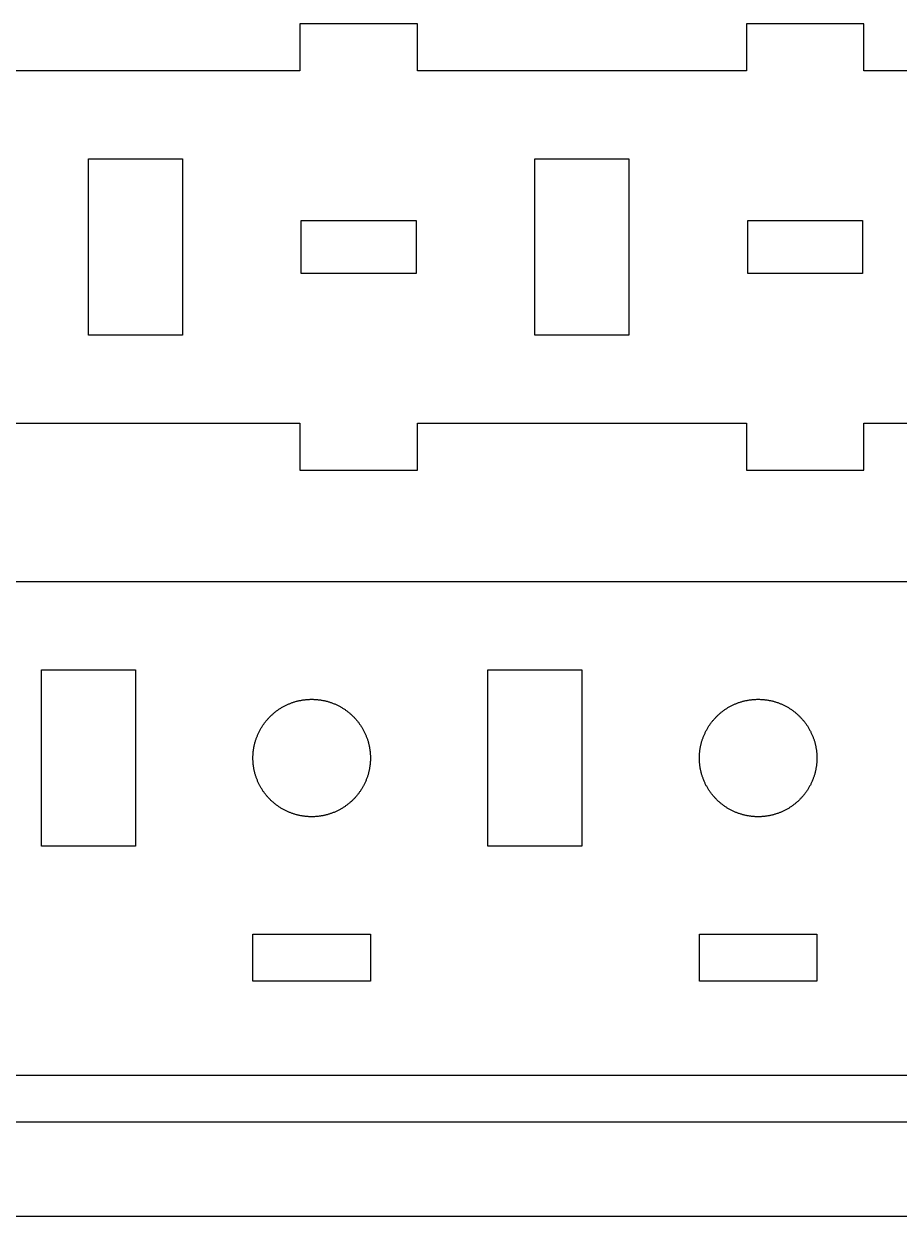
# Model space of a CAD drawing. Header units: metres. Extents: x -160 to 479, y -45 to 506.
# Drawn here: x -85.5 to -11, y 132 to 233.5 of the extents above; entities that cross this region are included whole.
import ezdxf

# ---------------------------------------------------------------- set-up
doc = ezdxf.new("R2010")
doc.units = ezdxf.units.M

msp = doc.modelspace()

# ---------------------------------------------------------------- linework, layer by layer
for p, q in [((-52, 233.5), (-62, 233.5)), ((-62, 233.5), (-62, 229.5)), ((-52, 229.5), (-52, 233.5)), ((-14, 233.5), (-24, 233.5)), ((-24, 233.5), (-24, 229.5)), ((-14, 229.5), (-14, 233.5)), ((-62, 229.5), (-90, 229.5)), ((-24, 229.5), (-52, 229.5)), ((14, 229.5), (-14, 229.5)), ((-80, 207), (-80, 222)), ((-80, 222), (-72, 222)), ((-72, 222), (-72, 207)), ((-42, 207), (-42, 222)), ((-42, 222), (-34, 222)), ((-34, 222), (-34, 207)), ((-61.89, 212.255), (-61.89, 216.745)), ((-61.89, 216.745), (-52.11, 216.745)), ((-52.11, 216.745), (-52.11, 212.255)), ((-23.89, 212.255), (-23.89, 216.745)), ((-23.89, 216.745), (-14.11, 216.745)), ((-14.11, 216.745), (-14.11, 212.255)), ((-52.11, 212.255), (-61.89, 212.255)), ((-14.11, 212.255), (-23.89, 212.255)), ((-72, 207), (-80, 207)), ((-34, 207), (-42, 207)), ((-90, 199.5), (-62, 199.5)), ((-62, 199.5), (-62, 195.5)), ((-52, 195.5), (-52, 199.5)), ((-52, 199.5), (-24, 199.5)), ((-24, 199.5), (-24, 195.5)), ((-14, 195.5), (-14, 199.5)), ((-14, 199.5), (14, 199.5)), ((-62, 195.5), (-52, 195.5)), ((-24, 195.5), (-14, 195.5)), ((152, 186), (-160, 186)), ((-84, 163.5), (-84, 178.5)), ((-84, 178.5), (-76, 178.5)), ((-76, 178.5), (-76, 163.5)), ((-46, 163.5), (-46, 178.5)), ((-46, 178.5), (-38, 178.5)), ((-38, 178.5), (-38, 163.5)), ((-63.0145, 175.576), (-62.9569, 175.601)), ((-62.9569, 175.601), (-62.8989, 175.625)), ((-62.8989, 175.625), (-62.8406, 175.649)), ((-62.8406, 175.649), (-62.7821, 175.672)), ((-62.7821, 175.672), (-62.7232, 175.694)), ((-62.7232, 175.694), (-62.6641, 175.715)), ((-62.6641, 175.715), (-62.6047, 175.735)), ((-62.6047, 175.735), (-62.5451, 175.755)), ((-62.5451, 175.755), (-62.4852, 175.774)), ((-62.4852, 175.774), (-62.4251, 175.793)), ((-62.4251, 175.793), (-62.3647, 175.81)), ((-62.3647, 175.81), (-62.3042, 175.827)), ((-62.3042, 175.827), (-62.2434, 175.843)), ((-62.2434, 175.843), (-62.1825, 175.858)), ((-62.1825, 175.858), (-62.1214, 175.873)), ((-62.1214, 175.873), (-62.06, 175.886)), ((-62.06, 175.886), (-61.9985, 175.899)), ((-61.9985, 175.899), (-61.9369, 175.911)), ((-61.9369, 175.911), (-61.8751, 175.923)), ((-61.8751, 175.923), (-61.8132, 175.933)), ((-61.8132, 175.933), (-61.7511, 175.943)), ((-61.7511, 175.943), (-61.6889, 175.952)), ((-61.6889, 175.952), (-61.6267, 175.961)), ((-61.6267, 175.961), (-61.5643, 175.968)), ((-61.5643, 175.968), (-61.5018, 175.975)), ((-61.5018, 175.975), (-61.4393, 175.981)), ((-61.4393, 175.981), (-61.3766, 175.986)), ((-61.3766, 175.986), (-61.3139, 175.99)), ((-61.3139, 175.99), (-61.2512, 175.994)), ((-61.2512, 175.994), (-61.1884, 175.996)), ((-61.1884, 175.996), (-61.1256, 175.998)), ((-61.1256, 175.998), (-61.0628, 176)), ((-61.0628, 176), (-61, 176)), ((-61, 176), (-60.9372, 176)), ((-60.9372, 176), (-60.8743, 175.998)), ((-60.8743, 175.998), (-60.8115, 175.996)), ((-60.8115, 175.996), (-60.7488, 175.994)), ((-60.7488, 175.994), (-60.686, 175.99)), ((-60.686, 175.99), (-60.6234, 175.986)), ((-60.6234, 175.986), (-60.5607, 175.981)), ((-60.5607, 175.981), (-60.4982, 175.975)), ((-60.4982, 175.975), (-60.4357, 175.968)), ((-60.4357, 175.968), (-60.3733, 175.961)), ((-60.3733, 175.961), (-60.311, 175.952)), ((-60.311, 175.952), (-60.2489, 175.943)), ((-60.2489, 175.943), (-60.1868, 175.933)), ((-60.1868, 175.933), (-60.1249, 175.923)), ((-60.1249, 175.923), (-60.0631, 175.911)), ((-60.0631, 175.911), (-60.0014, 175.899)), ((-60.0014, 175.899), (-59.94, 175.886)), ((-59.94, 175.886), (-59.8786, 175.873)), ((-59.8786, 175.873), (-59.8175, 175.858)), ((-59.8175, 175.858), (-59.7565, 175.843)), ((-59.7565, 175.843), (-59.6958, 175.827)), ((-59.6958, 175.827), (-59.6352, 175.81)), ((-59.6352, 175.81), (-59.5749, 175.793)), ((-59.5749, 175.793), (-59.5148, 175.774)), ((-59.5148, 175.774), (-59.4549, 175.755)), ((-59.4549, 175.755), (-59.3953, 175.735)), ((-59.3953, 175.735), (-59.3359, 175.715)), ((-59.3359, 175.715), (-59.2768, 175.694)), ((-59.2768, 175.694), (-59.2179, 175.672)), ((-59.2179, 175.672), (-59.1594, 175.649)), ((-59.1594, 175.649), (-59.1011, 175.625)), ((-59.1011, 175.625), (-59.0431, 175.601)), ((-59.0431, 175.601), (-58.9855, 175.576)), ((-25.0145, 175.576), (-24.9569, 175.601)), ((-24.9569, 175.601), (-24.8989, 175.625)), ((-24.8989, 175.625), (-24.8406, 175.649)), ((-24.8406, 175.649), (-24.7821, 175.672)), ((-24.7821, 175.672), (-24.7232, 175.694)), ((-24.7232, 175.694), (-24.6641, 175.715)), ((-24.6641, 175.715), (-24.6047, 175.735)), ((-24.6047, 175.735), (-24.5451, 175.755)), ((-24.5451, 175.755), (-24.4852, 175.774)), ((-24.4852, 175.774), (-24.4251, 175.793)), ((-24.4251, 175.793), (-24.3647, 175.81)), ((-24.3647, 175.81), (-24.3042, 175.827)), ((-24.3042, 175.827), (-24.2434, 175.843)), ((-24.2434, 175.843), (-24.1825, 175.858)), ((-24.1825, 175.858), (-24.1214, 175.873)), ((-24.1214, 175.873), (-24.06, 175.886)), ((-24.06, 175.886), (-23.9985, 175.899)), ((-23.9985, 175.899), (-23.9369, 175.911)), ((-23.9369, 175.911), (-23.8751, 175.923)), ((-23.8751, 175.923), (-23.8132, 175.933)), ((-23.8132, 175.933), (-23.7511, 175.943)), ((-23.7511, 175.943), (-23.6889, 175.952)), ((-23.6889, 175.952), (-23.6267, 175.961)), ((-23.6267, 175.961), (-23.5643, 175.968)), ((-23.5643, 175.968), (-23.5018, 175.975)), ((-23.5018, 175.975), (-23.4393, 175.981)), ((-23.4393, 175.981), (-23.3766, 175.986)), ((-23.3766, 175.986), (-23.3139, 175.99)), ((-23.3139, 175.99), (-23.2512, 175.994)), ((-23.2512, 175.994), (-23.1884, 175.996)), ((-23.1884, 175.996), (-23.1256, 175.998)), ((-23.1256, 175.998), (-23.0628, 176)), ((-23.0628, 176), (-23, 176)), ((-23, 176), (-22.9372, 176)), ((-22.9372, 176), (-22.8743, 175.998)), ((-22.8743, 175.998), (-22.8115, 175.996)), ((-22.8115, 175.996), (-22.7488, 175.994)), ((-22.7488, 175.994), (-22.686, 175.99)), ((-22.686, 175.99), (-22.6234, 175.986)), ((-22.6234, 175.986), (-22.5607, 175.981)), ((-22.5607, 175.981), (-22.4982, 175.975)), ((-22.4982, 175.975), (-22.4357, 175.968)), ((-22.4357, 175.968), (-22.3733, 175.961)), ((-22.3733, 175.961), (-22.311, 175.952)), ((-22.311, 175.952), (-22.2489, 175.943)), ((-22.2489, 175.943), (-22.1868, 175.933)), ((-22.1868, 175.933), (-22.1249, 175.923)), ((-22.1249, 175.923), (-22.0631, 175.911)), ((-22.0631, 175.911), (-22.0014, 175.899)), ((-22.0014, 175.899), (-21.94, 175.886)), ((-21.94, 175.886), (-21.8786, 175.873)), ((-21.8786, 175.873), (-21.8175, 175.858)), ((-21.8175, 175.858), (-21.7565, 175.843)), ((-21.7565, 175.843), (-21.6958, 175.827)), ((-21.6958, 175.827), (-21.6352, 175.81)), ((-21.6352, 175.81), (-21.5749, 175.793)), ((-21.5749, 175.793), (-21.5148, 175.774)), ((-21.5148, 175.774), (-21.4549, 175.755)), ((-21.4549, 175.755), (-21.3953, 175.735)), ((-21.3953, 175.735), (-21.3359, 175.715)), ((-21.3359, 175.715), (-21.2768, 175.694)), ((-21.2768, 175.694), (-21.2179, 175.672)), ((-21.2179, 175.672), (-21.1594, 175.649)), ((-21.1594, 175.649), (-21.1011, 175.625)), ((-21.1011, 175.625), (-21.0431, 175.601)), ((-21.0431, 175.601), (-20.9855, 175.576)), ((-64.5132, 174.558), (-64.4683, 174.602)), ((-64.4683, 174.602), (-64.4227, 174.645)), ((-64.4227, 174.645), (-64.3767, 174.688)), ((-64.3767, 174.688), (-64.33, 174.73)), ((-64.33, 174.73), (-64.2829, 174.771)), ((-64.2829, 174.771), (-64.2353, 174.812)), ((-64.2353, 174.812), (-64.1871, 174.853)), ((-64.1871, 174.853), (-64.1384, 174.892)), ((-64.1384, 174.892), (-64.0893, 174.931)), ((-64.0893, 174.931), (-64.0396, 174.97)), ((-64.0396, 174.97), (-63.9895, 175.008)), ((-63.9895, 175.008), (-63.9389, 175.045)), ((-63.9389, 175.045), (-63.8879, 175.082)), ((-63.8879, 175.082), (-63.8363, 175.118)), ((-63.8363, 175.118), (-63.7844, 175.153)), ((-63.7844, 175.153), (-63.732, 175.188)), ((-63.732, 175.188), (-63.6791, 175.222)), ((-63.6791, 175.222), (-63.6259, 175.255)), ((-63.6259, 175.255), (-63.5722, 175.288)), ((-63.5722, 175.288), (-63.5181, 175.32)), ((-63.5181, 175.32), (-63.4636, 175.351)), ((-63.4636, 175.351), (-63.4088, 175.382)), ((-63.4088, 175.382), (-63.3535, 175.411)), ((-63.3535, 175.411), (-63.2979, 175.441)), ((-63.2979, 175.441), (-63.2419, 175.469)), ((-63.2419, 175.469), (-63.1856, 175.497)), ((-63.1856, 175.497), (-63.1289, 175.524)), ((-63.1289, 175.524), (-63.0719, 175.551)), ((-63.0719, 175.551), (-63.0145, 175.576)), ((-58.9855, 175.576), (-58.9281, 175.551)), ((-58.9281, 175.551), (-58.8711, 175.524)), ((-58.8711, 175.524), (-58.8144, 175.497)), ((-58.8144, 175.497), (-58.7581, 175.469)), ((-58.7581, 175.469), (-58.7021, 175.441)), ((-58.7021, 175.441), (-58.6465, 175.411)), ((-58.6465, 175.411), (-58.5912, 175.382)), ((-58.5912, 175.382), (-58.5364, 175.351)), ((-58.5364, 175.351), (-58.4819, 175.32)), ((-58.4819, 175.32), (-58.4278, 175.288)), ((-58.4278, 175.288), (-58.3741, 175.255)), ((-58.3741, 175.255), (-58.3209, 175.222)), ((-58.3209, 175.222), (-58.268, 175.188)), ((-58.268, 175.188), (-58.2156, 175.153)), ((-58.2156, 175.153), (-58.1637, 175.118)), ((-58.1637, 175.118), (-58.1121, 175.082)), ((-58.1121, 175.082), (-58.0611, 175.045)), ((-58.0611, 175.045), (-58.0105, 175.008)), ((-58.0105, 175.008), (-57.9603, 174.97)), ((-57.9603, 174.97), (-57.9107, 174.931)), ((-57.9107, 174.931), (-57.8615, 174.892)), ((-57.8615, 174.892), (-57.8129, 174.853)), ((-57.8129, 174.853), (-57.7647, 174.812)), ((-57.7647, 174.812), (-57.7171, 174.771)), ((-57.7171, 174.771), (-57.6699, 174.73)), ((-57.6699, 174.73), (-57.6233, 174.688)), ((-57.6233, 174.688), (-57.5773, 174.645)), ((-57.5773, 174.645), (-57.5317, 174.602)), ((-57.5317, 174.602), (-57.4867, 174.558)), ((-26.5132, 174.558), (-26.4683, 174.602)), ((-26.4683, 174.602), (-26.4227, 174.645)), ((-26.4227, 174.645), (-26.3767, 174.688)), ((-26.3767, 174.688), (-26.33, 174.73)), ((-26.33, 174.73), (-26.2829, 174.771)), ((-26.2829, 174.771), (-26.2353, 174.812)), ((-26.2353, 174.812), (-26.1871, 174.853)), ((-26.1871, 174.853), (-26.1384, 174.892)), ((-26.1384, 174.892), (-26.0893, 174.931)), ((-26.0893, 174.931), (-26.0396, 174.97)), ((-26.0396, 174.97), (-25.9895, 175.008)), ((-25.9895, 175.008), (-25.9389, 175.045)), ((-25.9389, 175.045), (-25.8879, 175.082)), ((-25.8879, 175.082), (-25.8363, 175.118)), ((-25.8363, 175.118), (-25.7844, 175.153)), ((-25.7844, 175.153), (-25.732, 175.188)), ((-25.732, 175.188), (-25.6791, 175.222)), ((-25.6791, 175.222), (-25.6259, 175.255)), ((-25.6259, 175.255), (-25.5722, 175.288)), ((-25.5722, 175.288), (-25.5181, 175.32)), ((-25.5181, 175.32), (-25.4636, 175.351)), ((-25.4636, 175.351), (-25.4088, 175.382)), ((-25.4088, 175.382), (-25.3535, 175.411)), ((-25.3535, 175.411), (-25.2979, 175.441)), ((-25.2979, 175.441), (-25.2419, 175.469)), ((-25.2419, 175.469), (-25.1856, 175.497)), ((-25.1856, 175.497), (-25.1289, 175.524)), ((-25.1289, 175.524), (-25.0719, 175.551)), ((-25.0719, 175.551), (-25.0145, 175.576)), ((-20.9855, 175.576), (-20.9281, 175.551)), ((-20.9281, 175.551), (-20.8711, 175.524)), ((-20.8711, 175.524), (-20.8144, 175.497)), ((-20.8144, 175.497), (-20.7581, 175.469)), ((-20.7581, 175.469), (-20.7021, 175.441)), ((-20.7021, 175.441), (-20.6465, 175.411)), ((-20.6465, 175.411), (-20.5912, 175.382)), ((-20.5912, 175.382), (-20.5364, 175.351)), ((-20.5364, 175.351), (-20.4819, 175.32)), ((-20.4819, 175.32), (-20.4278, 175.288)), ((-20.4278, 175.288), (-20.3741, 175.255)), ((-20.3741, 175.255), (-20.3209, 175.222)), ((-20.3209, 175.222), (-20.268, 175.188)), ((-20.268, 175.188), (-20.2156, 175.153)), ((-20.2156, 175.153), (-20.1637, 175.118)), ((-20.1637, 175.118), (-20.1121, 175.082)), ((-20.1121, 175.082), (-20.0611, 175.045)), ((-20.0611, 175.045), (-20.0105, 175.008)), ((-20.0105, 175.008), (-19.9603, 174.97)), ((-19.9603, 174.97), (-19.9107, 174.931)), ((-19.9107, 174.931), (-19.8615, 174.892)), ((-19.8615, 174.892), (-19.8129, 174.853)), ((-19.8129, 174.853), (-19.7647, 174.812)), ((-19.7647, 174.812), (-19.7171, 174.771)), ((-19.7171, 174.771), (-19.6699, 174.73)), ((-19.6699, 174.73), (-19.6233, 174.688)), ((-19.6233, 174.688), (-19.5773, 174.645)), ((-19.5773, 174.645), (-19.5317, 174.602)), ((-19.5317, 174.602), (-19.4867, 174.558)), ((-65.3196, 173.518), (-65.2876, 173.572)), ((-65.2876, 173.572), (-65.255, 173.626)), ((-65.255, 173.626), (-65.2216, 173.679)), ((-65.2216, 173.679), (-65.1876, 173.732)), ((-65.1876, 173.732), (-65.153, 173.784)), ((-65.153, 173.784), (-65.1177, 173.836)), ((-65.1177, 173.836), (-65.0817, 173.888)), ((-65.0817, 173.888), (-65.0451, 173.939)), ((-65.0451, 173.939), (-65.0078, 173.99)), ((-65.0078, 173.99), (-64.9699, 174.04)), ((-64.9699, 174.04), (-64.9314, 174.089)), ((-64.9314, 174.089), (-64.8923, 174.138)), ((-64.8923, 174.138), (-64.8526, 174.187)), ((-64.8526, 174.187), (-64.8122, 174.235)), ((-64.8122, 174.235), (-64.7713, 174.283)), ((-64.7713, 174.283), (-64.7297, 174.33)), ((-64.7297, 174.33), (-64.6876, 174.377)), ((-64.6876, 174.377), (-64.6448, 174.423)), ((-64.6448, 174.423), (-64.6015, 174.468)), ((-64.6015, 174.468), (-64.5577, 174.513)), ((-64.5577, 174.513), (-64.5132, 174.558)), ((-57.4867, 174.558), (-57.4423, 174.513)), ((-57.4423, 174.513), (-57.3985, 174.468)), ((-57.3985, 174.468), (-57.3551, 174.423)), ((-57.3551, 174.423), (-57.3124, 174.377)), ((-57.3124, 174.377), (-57.2703, 174.33)), ((-57.2703, 174.33), (-57.2287, 174.283)), ((-57.2287, 174.283), (-57.1878, 174.235)), ((-57.1878, 174.235), (-57.1474, 174.187)), ((-57.1474, 174.187), (-57.1077, 174.138)), ((-57.1077, 174.138), (-57.0686, 174.089)), ((-57.0686, 174.089), (-57.03, 174.04)), ((-57.03, 174.04), (-56.9922, 173.99)), ((-56.9922, 173.99), (-56.9549, 173.939)), ((-56.9549, 173.939), (-56.9183, 173.888)), ((-56.9183, 173.888), (-56.8823, 173.836)), ((-56.8823, 173.836), (-56.847, 173.784)), ((-56.847, 173.784), (-56.8123, 173.732)), ((-56.8123, 173.732), (-56.7784, 173.679)), ((-56.7784, 173.679), (-56.745, 173.626)), ((-56.745, 173.626), (-56.7124, 173.572)), ((-56.7124, 173.572), (-56.6804, 173.518)), ((-27.3196, 173.518), (-27.2876, 173.572)), ((-27.2876, 173.572), (-27.255, 173.626)), ((-27.255, 173.626), (-27.2216, 173.679)), ((-27.2216, 173.679), (-27.1876, 173.732)), ((-27.1876, 173.732), (-27.153, 173.784)), ((-27.153, 173.784), (-27.1177, 173.836)), ((-27.1177, 173.836), (-27.0817, 173.888)), ((-27.0817, 173.888), (-27.0451, 173.939)), ((-27.0451, 173.939), (-27.0078, 173.99)), ((-27.0078, 173.99), (-26.9699, 174.04)), ((-26.9699, 174.04), (-26.9314, 174.089)), ((-26.9314, 174.089), (-26.8923, 174.138)), ((-26.8923, 174.138), (-26.8526, 174.187)), ((-26.8526, 174.187), (-26.8122, 174.235)), ((-26.8122, 174.235), (-26.7713, 174.283)), ((-26.7713, 174.283), (-26.7297, 174.33)), ((-26.7297, 174.33), (-26.6876, 174.377)), ((-26.6876, 174.377), (-26.6448, 174.423)), ((-26.6448, 174.423), (-26.6015, 174.468)), ((-26.6015, 174.468), (-26.5577, 174.513)), ((-26.5577, 174.513), (-26.5132, 174.558)), ((-19.4867, 174.558), (-19.4423, 174.513)), ((-19.4423, 174.513), (-19.3985, 174.468)), ((-19.3985, 174.468), (-19.3551, 174.423)), ((-19.3551, 174.423), (-19.3124, 174.377)), ((-19.3124, 174.377), (-19.2703, 174.33)), ((-19.2703, 174.33), (-19.2287, 174.283)), ((-19.2287, 174.283), (-19.1878, 174.235)), ((-19.1878, 174.235), (-19.1474, 174.187)), ((-19.1474, 174.187), (-19.1077, 174.138)), ((-19.1077, 174.138), (-19.0686, 174.089)), ((-19.0686, 174.089), (-19.03, 174.04)), ((-19.03, 174.04), (-18.9922, 173.99)), ((-18.9922, 173.99), (-18.9549, 173.939)), ((-18.9549, 173.939), (-18.9183, 173.888)), ((-18.9183, 173.888), (-18.8823, 173.836)), ((-18.8823, 173.836), (-18.847, 173.784)), ((-18.847, 173.784), (-18.8123, 173.732)), ((-18.8123, 173.732), (-18.7784, 173.679)), ((-18.7784, 173.679), (-18.745, 173.626)), ((-18.745, 173.626), (-18.7124, 173.572)), ((-18.7124, 173.572), (-18.6804, 173.518)), ((-65.7553, 172.545), (-65.7355, 172.605)), ((-65.7355, 172.605), (-65.715, 172.664)), ((-65.715, 172.664), (-65.6937, 172.723)), ((-65.6937, 172.723), (-65.6716, 172.782)), ((-65.6716, 172.782), (-65.6489, 172.841)), ((-65.6489, 172.841), (-65.6254, 172.899)), ((-65.6254, 172.899), (-65.6012, 172.957)), ((-65.6012, 172.957), (-65.5762, 173.015)), ((-65.5762, 173.015), (-65.5505, 173.072)), ((-65.5505, 173.072), (-65.5241, 173.129)), ((-65.5241, 173.129), (-65.497, 173.186)), ((-65.497, 173.186), (-65.4692, 173.242)), ((-65.4692, 173.242), (-65.4407, 173.298)), ((-65.4407, 173.298), (-65.4115, 173.354)), ((-65.4115, 173.354), (-65.3815, 173.409)), ((-65.3815, 173.409), (-65.3509, 173.464)), ((-65.3509, 173.464), (-65.3196, 173.518)), ((-56.6804, 173.518), (-56.6491, 173.464)), ((-56.6491, 173.464), (-56.6185, 173.409)), ((-56.6185, 173.409), (-56.5885, 173.354)), ((-56.5885, 173.354), (-56.5593, 173.298)), ((-56.5593, 173.298), (-56.5308, 173.242)), ((-56.5308, 173.242), (-56.503, 173.186)), ((-56.503, 173.186), (-56.4759, 173.129)), ((-56.4759, 173.129), (-56.4495, 173.072)), ((-56.4495, 173.072), (-56.4238, 173.015)), ((-56.4238, 173.015), (-56.3988, 172.957)), ((-56.3988, 172.957), (-56.3746, 172.899)), ((-56.3746, 172.899), (-56.3511, 172.841)), ((-56.3511, 172.841), (-56.3284, 172.782)), ((-56.3284, 172.782), (-56.3063, 172.723)), ((-56.3063, 172.723), (-56.285, 172.664)), ((-56.285, 172.664), (-56.2645, 172.605)), ((-56.2645, 172.605), (-56.2447, 172.545)), ((-27.7553, 172.545), (-27.7355, 172.605)), ((-27.7355, 172.605), (-27.715, 172.664)), ((-27.715, 172.664), (-27.6937, 172.723)), ((-27.6937, 172.723), (-27.6716, 172.782)), ((-27.6716, 172.782), (-27.6489, 172.841)), ((-27.6489, 172.841), (-27.6254, 172.899)), ((-27.6254, 172.899), (-27.6012, 172.957)), ((-27.6012, 172.957), (-27.5762, 173.015)), ((-27.5762, 173.015), (-27.5505, 173.072)), ((-27.5505, 173.072), (-27.5241, 173.129)), ((-27.5241, 173.129), (-27.497, 173.186)), ((-27.497, 173.186), (-27.4692, 173.242)), ((-27.4692, 173.242), (-27.4407, 173.298)), ((-27.4407, 173.298), (-27.4115, 173.354)), ((-27.4115, 173.354), (-27.3815, 173.409)), ((-27.3815, 173.409), (-27.3509, 173.464)), ((-27.3509, 173.464), (-27.3196, 173.518)), ((-18.6804, 173.518), (-18.6491, 173.464)), ((-18.6491, 173.464), (-18.6185, 173.409)), ((-18.6185, 173.409), (-18.5885, 173.354)), ((-18.5885, 173.354), (-18.5593, 173.298)), ((-18.5593, 173.298), (-18.5308, 173.242)), ((-18.5308, 173.242), (-18.503, 173.186)), ((-18.503, 173.186), (-18.4759, 173.129)), ((-18.4759, 173.129), (-18.4495, 173.072)), ((-18.4495, 173.072), (-18.4238, 173.015)), ((-18.4238, 173.015), (-18.3988, 172.957)), ((-18.3988, 172.957), (-18.3746, 172.899)), ((-18.3746, 172.899), (-18.3511, 172.841)), ((-18.3511, 172.841), (-18.3284, 172.782)), ((-18.3284, 172.782), (-18.3063, 172.723)), ((-18.3063, 172.723), (-18.285, 172.664)), ((-18.285, 172.664), (-18.2645, 172.605)), ((-18.2645, 172.605), (-18.2447, 172.545)), ((-65.9747, 171.502), (-65.968, 171.564)), ((-65.968, 171.564), (-65.9606, 171.627)), ((-65.9606, 171.627), (-65.9523, 171.689)), ((-65.9523, 171.689), (-65.9433, 171.751)), ((-65.9433, 171.751), (-65.9334, 171.813)), ((-65.9334, 171.813), (-65.9228, 171.875)), ((-65.9228, 171.875), (-65.9114, 171.937)), ((-65.9114, 171.937), (-65.8993, 171.999)), ((-65.8993, 171.999), (-65.8863, 172.06)), ((-65.8863, 172.06), (-65.8726, 172.121)), ((-65.8726, 172.121), (-65.8582, 172.182)), ((-65.8582, 172.182), (-65.8429, 172.243)), ((-65.8429, 172.243), (-65.8269, 172.304)), ((-65.8269, 172.304), (-65.8101, 172.365)), ((-65.8101, 172.365), (-65.7926, 172.425)), ((-65.7926, 172.425), (-65.7743, 172.485)), ((-65.7743, 172.485), (-65.7553, 172.545)), ((-56.2447, 172.545), (-56.2257, 172.485)), ((-56.2257, 172.485), (-56.2074, 172.425)), ((-56.2074, 172.425), (-56.1898, 172.365)), ((-56.1898, 172.365), (-56.1731, 172.304)), ((-56.1731, 172.304), (-56.1571, 172.243)), ((-56.1571, 172.243), (-56.1418, 172.182)), ((-56.1418, 172.182), (-56.1274, 172.121)), ((-56.1274, 172.121), (-56.1136, 172.06)), ((-56.1136, 172.06), (-56.1007, 171.999)), ((-56.1007, 171.999), (-56.0886, 171.937)), ((-56.0886, 171.937), (-56.0772, 171.875)), ((-56.0772, 171.875), (-56.0666, 171.813)), ((-56.0666, 171.813), (-56.0567, 171.751)), ((-56.0567, 171.751), (-56.0477, 171.689)), ((-56.0477, 171.689), (-56.0394, 171.627)), ((-56.0394, 171.627), (-56.0319, 171.564)), ((-56.0319, 171.564), (-56.0252, 171.502)), ((-27.9747, 171.502), (-27.968, 171.564)), ((-27.968, 171.564), (-27.9606, 171.627)), ((-27.9606, 171.627), (-27.9523, 171.689)), ((-27.9523, 171.689), (-27.9433, 171.751)), ((-27.9433, 171.751), (-27.9334, 171.813)), ((-27.9334, 171.813), (-27.9228, 171.875)), ((-27.9228, 171.875), (-27.9114, 171.937)), ((-27.9114, 171.937), (-27.8993, 171.999)), ((-27.8993, 171.999), (-27.8863, 172.06)), ((-27.8863, 172.06), (-27.8726, 172.121)), ((-27.8726, 172.121), (-27.8582, 172.182)), ((-27.8582, 172.182), (-27.8429, 172.243)), ((-27.8429, 172.243), (-27.8269, 172.304)), ((-27.8269, 172.304), (-27.8101, 172.365)), ((-27.8101, 172.365), (-27.7926, 172.425)), ((-27.7926, 172.425), (-27.7743, 172.485)), ((-27.7743, 172.485), (-27.7553, 172.545)), ((-18.2447, 172.545), (-18.2257, 172.485)), ((-18.2257, 172.485), (-18.2074, 172.425)), ((-18.2074, 172.425), (-18.1898, 172.365)), ((-18.1898, 172.365), (-18.1731, 172.304)), ((-18.1731, 172.304), (-18.1571, 172.243)), ((-18.1571, 172.243), (-18.1418, 172.182)), ((-18.1418, 172.182), (-18.1274, 172.121)), ((-18.1274, 172.121), (-18.1136, 172.06)), ((-18.1136, 172.06), (-18.1007, 171.999)), ((-18.1007, 171.999), (-18.0886, 171.937)), ((-18.0886, 171.937), (-18.0772, 171.875)), ((-18.0772, 171.875), (-18.0666, 171.813)), ((-18.0666, 171.813), (-18.0567, 171.751)), ((-18.0567, 171.751), (-18.0477, 171.689)), ((-18.0477, 171.689), (-18.0394, 171.627)), ((-18.0394, 171.627), (-18.0319, 171.564)), ((-18.0319, 171.564), (-18.0252, 171.502)), ((-66, 171), (-65.9996, 171.063)), ((-65.9996, 170.937), (-66, 171)), ((-65.9996, 171.063), (-65.9984, 171.126)), ((-65.9984, 170.874), (-65.9996, 170.937)), ((-65.9984, 171.126), (-65.9964, 171.188)), ((-65.9964, 170.812), (-65.9984, 170.874)), ((-65.9964, 171.188), (-65.9937, 171.251)), ((-65.9937, 170.749), (-65.9964, 170.812)), ((-65.9937, 171.251), (-65.9901, 171.314)), ((-65.9901, 170.686), (-65.9937, 170.749)), ((-65.9901, 171.314), (-65.9858, 171.377)), ((-65.9858, 170.623), (-65.9901, 170.686)), ((-65.9858, 171.377), (-65.9807, 171.439)), ((-65.9807, 170.561), (-65.9858, 170.623)), ((-65.9807, 171.439), (-65.9747, 171.502)), ((-65.9747, 170.498), (-65.9807, 170.561)), ((-56.0252, 171.502), (-56.0193, 171.439)), ((-56.0193, 170.561), (-56.0252, 170.498)), ((-56.0193, 171.439), (-56.0142, 171.377)), ((-56.0142, 170.623), (-56.0193, 170.561)), ((-56.0142, 171.377), (-56.0099, 171.314)), ((-56.0099, 170.686), (-56.0142, 170.623)), ((-56.0099, 171.314), (-56.0063, 171.251)), ((-56.0063, 170.749), (-56.0099, 170.686)), ((-56.0063, 171.251), (-56.0035, 171.188)), ((-56.0035, 170.812), (-56.0063, 170.749)), ((-56.0035, 171.188), (-56.0016, 171.126)), ((-56.0016, 170.874), (-56.0035, 170.812)), ((-56.0016, 171.126), (-56.0004, 171.063)), ((-56.0004, 170.937), (-56.0016, 170.874)), ((-56.0004, 171.063), (-56, 171)), ((-56, 171), (-56.0004, 170.937)), ((-28, 171), (-27.9996, 171.063)), ((-27.9996, 170.937), (-28, 171)), ((-27.9996, 171.063), (-27.9984, 171.126)), ((-27.9984, 170.874), (-27.9996, 170.937)), ((-27.9984, 171.126), (-27.9964, 171.188)), ((-27.9964, 170.812), (-27.9984, 170.874)), ((-27.9964, 171.188), (-27.9937, 171.251)), ((-27.9937, 170.749), (-27.9964, 170.812)), ((-27.9937, 171.251), (-27.9901, 171.314)), ((-27.9901, 170.686), (-27.9937, 170.749)), ((-27.9901, 171.314), (-27.9858, 171.377)), ((-27.9858, 170.623), (-27.9901, 170.686)), ((-27.9858, 171.377), (-27.9807, 171.439)), ((-27.9807, 170.561), (-27.9858, 170.623)), ((-27.9807, 171.439), (-27.9747, 171.502)), ((-27.9747, 170.498), (-27.9807, 170.561)), ((-18.0252, 171.502), (-18.0193, 171.439)), ((-18.0193, 170.561), (-18.0252, 170.498)), ((-18.0193, 171.439), (-18.0142, 171.377)), ((-18.0142, 170.623), (-18.0193, 170.561)), ((-18.0142, 171.377), (-18.0099, 171.314)), ((-18.0099, 170.686), (-18.0142, 170.623)), ((-18.0099, 171.314), (-18.0063, 171.251)), ((-18.0063, 170.749), (-18.0099, 170.686)), ((-18.0063, 171.251), (-18.0035, 171.188)), ((-18.0035, 170.812), (-18.0063, 170.749)), ((-18.0035, 171.188), (-18.0016, 171.126)), ((-18.0016, 170.874), (-18.0035, 170.812)), ((-18.0016, 171.126), (-18.0004, 171.063)), ((-18.0004, 170.937), (-18.0016, 170.874)), ((-18.0004, 171.063), (-18, 171)), ((-18, 171), (-18.0004, 170.937)), ((-65.968, 170.436), (-65.9747, 170.498)), ((-65.9606, 170.373), (-65.968, 170.436)), ((-65.9523, 170.311), (-65.9606, 170.373)), ((-65.9433, 170.249), (-65.9523, 170.311)), ((-65.9334, 170.187), (-65.9433, 170.249)), ((-65.9228, 170.125), (-65.9334, 170.187)), ((-65.9114, 170.063), (-65.9228, 170.125)), ((-65.8993, 170.001), (-65.9114, 170.063)), ((-65.8863, 169.94), (-65.8993, 170.001)), ((-65.8726, 169.879), (-65.8863, 169.94)), ((-65.8582, 169.818), (-65.8726, 169.879)), ((-65.8429, 169.757), (-65.8582, 169.818)), ((-65.8269, 169.696), (-65.8429, 169.757)), ((-65.8101, 169.635), (-65.8269, 169.696)), ((-65.7926, 169.575), (-65.8101, 169.635)), ((-65.7743, 169.515), (-65.7926, 169.575)), ((-65.7553, 169.455), (-65.7743, 169.515)), ((-56.2257, 169.515), (-56.2447, 169.455)), ((-56.2074, 169.575), (-56.2257, 169.515)), ((-56.1898, 169.635), (-56.2074, 169.575)), ((-56.1731, 169.696), (-56.1898, 169.635)), ((-56.1571, 169.757), (-56.1731, 169.696)), ((-56.1418, 169.818), (-56.1571, 169.757)), ((-56.1274, 169.879), (-56.1418, 169.818)), ((-56.1136, 169.94), (-56.1274, 169.879)), ((-56.1007, 170.001), (-56.1136, 169.94)), ((-56.0886, 170.063), (-56.1007, 170.001)), ((-56.0772, 170.125), (-56.0886, 170.063)), ((-56.0666, 170.187), (-56.0772, 170.125)), ((-56.0567, 170.249), (-56.0666, 170.187)), ((-56.0477, 170.311), (-56.0567, 170.249)), ((-56.0394, 170.373), (-56.0477, 170.311)), ((-56.0319, 170.436), (-56.0394, 170.373)), ((-56.0252, 170.498), (-56.0319, 170.436)), ((-27.968, 170.436), (-27.9747, 170.498)), ((-27.9606, 170.373), (-27.968, 170.436)), ((-27.9523, 170.311), (-27.9606, 170.373)), ((-27.9433, 170.249), (-27.9523, 170.311)), ((-27.9334, 170.187), (-27.9433, 170.249)), ((-27.9228, 170.125), (-27.9334, 170.187)), ((-27.9114, 170.063), (-27.9228, 170.125)), ((-27.8993, 170.001), (-27.9114, 170.063)), ((-27.8863, 169.94), (-27.8993, 170.001)), ((-27.8726, 169.879), (-27.8863, 169.94)), ((-27.8582, 169.818), (-27.8726, 169.879)), ((-27.8429, 169.757), (-27.8582, 169.818)), ((-27.8269, 169.696), (-27.8429, 169.757)), ((-27.8101, 169.635), (-27.8269, 169.696)), ((-27.7926, 169.575), (-27.8101, 169.635)), ((-27.7743, 169.515), (-27.7926, 169.575)), ((-27.7553, 169.455), (-27.7743, 169.515)), ((-18.2257, 169.515), (-18.2447, 169.455)), ((-18.2074, 169.575), (-18.2257, 169.515)), ((-18.1898, 169.635), (-18.2074, 169.575)), ((-18.1731, 169.696), (-18.1898, 169.635)), ((-18.1571, 169.757), (-18.1731, 169.696)), ((-18.1418, 169.818), (-18.1571, 169.757)), ((-18.1274, 169.879), (-18.1418, 169.818)), ((-18.1136, 169.94), (-18.1274, 169.879)), ((-18.1007, 170.001), (-18.1136, 169.94)), ((-18.0886, 170.063), (-18.1007, 170.001)), ((-18.0772, 170.125), (-18.0886, 170.063)), ((-18.0666, 170.187), (-18.0772, 170.125)), ((-18.0567, 170.249), (-18.0666, 170.187)), ((-18.0477, 170.311), (-18.0567, 170.249)), ((-18.0394, 170.373), (-18.0477, 170.311)), ((-18.0319, 170.436), (-18.0394, 170.373)), ((-18.0252, 170.498), (-18.0319, 170.436)), ((-65.7355, 169.395), (-65.7553, 169.455)), ((-65.715, 169.336), (-65.7355, 169.395)), ((-65.6937, 169.277), (-65.715, 169.336)), ((-65.6716, 169.218), (-65.6937, 169.277)), ((-65.6489, 169.159), (-65.6716, 169.218)), ((-65.6254, 169.101), (-65.6489, 169.159)), ((-65.6012, 169.043), (-65.6254, 169.101)), ((-65.5762, 168.985), (-65.6012, 169.043)), ((-65.5505, 168.928), (-65.5762, 168.985)), ((-65.5241, 168.871), (-65.5505, 168.928)), ((-65.497, 168.814), (-65.5241, 168.871)), ((-65.4692, 168.758), (-65.497, 168.814)), ((-65.4407, 168.702), (-65.4692, 168.758)), ((-65.4115, 168.646), (-65.4407, 168.702)), ((-65.3815, 168.591), (-65.4115, 168.646)), ((-65.3509, 168.536), (-65.3815, 168.591)), ((-65.3196, 168.482), (-65.3509, 168.536)), ((-56.6491, 168.536), (-56.6804, 168.482)), ((-56.6185, 168.591), (-56.6491, 168.536)), ((-56.5885, 168.646), (-56.6185, 168.591)), ((-56.5593, 168.702), (-56.5885, 168.646)), ((-56.5308, 168.758), (-56.5593, 168.702)), ((-56.503, 168.814), (-56.5308, 168.758)), ((-56.4759, 168.871), (-56.503, 168.814)), ((-56.4495, 168.928), (-56.4759, 168.871)), ((-56.4238, 168.985), (-56.4495, 168.928)), ((-56.3988, 169.043), (-56.4238, 168.985)), ((-56.3746, 169.101), (-56.3988, 169.043)), ((-56.3511, 169.159), (-56.3746, 169.101)), ((-56.3284, 169.218), (-56.3511, 169.159)), ((-56.3063, 169.277), (-56.3284, 169.218)), ((-56.285, 169.336), (-56.3063, 169.277)), ((-56.2645, 169.395), (-56.285, 169.336)), ((-56.2447, 169.455), (-56.2645, 169.395)), ((-27.7355, 169.395), (-27.7553, 169.455)), ((-27.715, 169.336), (-27.7355, 169.395)), ((-27.6937, 169.277), (-27.715, 169.336)), ((-27.6716, 169.218), (-27.6937, 169.277)), ((-27.6489, 169.159), (-27.6716, 169.218)), ((-27.6254, 169.101), (-27.6489, 169.159)), ((-27.6012, 169.043), (-27.6254, 169.101)), ((-27.5762, 168.985), (-27.6012, 169.043)), ((-27.5505, 168.928), (-27.5762, 168.985)), ((-27.5241, 168.871), (-27.5505, 168.928)), ((-27.497, 168.814), (-27.5241, 168.871)), ((-27.4692, 168.758), (-27.497, 168.814)), ((-27.4407, 168.702), (-27.4692, 168.758)), ((-27.4115, 168.646), (-27.4407, 168.702)), ((-27.3815, 168.591), (-27.4115, 168.646)), ((-27.3509, 168.536), (-27.3815, 168.591)), ((-27.3196, 168.482), (-27.3509, 168.536)), ((-18.6491, 168.536), (-18.6804, 168.482)), ((-18.6185, 168.591), (-18.6491, 168.536)), ((-18.5885, 168.646), (-18.6185, 168.591)), ((-18.5593, 168.702), (-18.5885, 168.646)), ((-18.5308, 168.758), (-18.5593, 168.702)), ((-18.503, 168.814), (-18.5308, 168.758)), ((-18.4759, 168.871), (-18.503, 168.814)), ((-18.4495, 168.928), (-18.4759, 168.871)), ((-18.4238, 168.985), (-18.4495, 168.928)), ((-18.3988, 169.043), (-18.4238, 168.985)), ((-18.3746, 169.101), (-18.3988, 169.043)), ((-18.3511, 169.159), (-18.3746, 169.101)), ((-18.3284, 169.218), (-18.3511, 169.159)), ((-18.3063, 169.277), (-18.3284, 169.218)), ((-18.285, 169.336), (-18.3063, 169.277)), ((-18.2645, 169.395), (-18.285, 169.336)), ((-18.2447, 169.455), (-18.2645, 169.395)), ((-65.2876, 168.428), (-65.3196, 168.482)), ((-65.255, 168.374), (-65.2876, 168.428)), ((-65.2216, 168.321), (-65.255, 168.374)), ((-65.1876, 168.268), (-65.2216, 168.321)), ((-65.153, 168.216), (-65.1876, 168.268)), ((-65.1177, 168.164), (-65.153, 168.216)), ((-65.0817, 168.112), (-65.1177, 168.164)), ((-65.0451, 168.061), (-65.0817, 168.112)), ((-65.0078, 168.01), (-65.0451, 168.061)), ((-64.9699, 167.96), (-65.0078, 168.01)), ((-64.9314, 167.911), (-64.9699, 167.96)), ((-64.8923, 167.862), (-64.9314, 167.911)), ((-64.8526, 167.813), (-64.8923, 167.862)), ((-64.8122, 167.765), (-64.8526, 167.813)), ((-64.7713, 167.717), (-64.8122, 167.765)), ((-64.7297, 167.67), (-64.7713, 167.717)), ((-64.6876, 167.623), (-64.7297, 167.67)), ((-64.6448, 167.577), (-64.6876, 167.623)), ((-64.6015, 167.532), (-64.6448, 167.577)), ((-64.5577, 167.487), (-64.6015, 167.532)), ((-64.5132, 167.442), (-64.5577, 167.487)), ((-57.4423, 167.487), (-57.4867, 167.442)), ((-57.3985, 167.532), (-57.4423, 167.487)), ((-57.3551, 167.577), (-57.3985, 167.532)), ((-57.3124, 167.623), (-57.3551, 167.577)), ((-57.2703, 167.67), (-57.3124, 167.623)), ((-57.2287, 167.717), (-57.2703, 167.67)), ((-57.1878, 167.765), (-57.2287, 167.717)), ((-57.1474, 167.813), (-57.1878, 167.765)), ((-57.1077, 167.862), (-57.1474, 167.813)), ((-57.0686, 167.911), (-57.1077, 167.862)), ((-57.03, 167.96), (-57.0686, 167.911)), ((-56.9922, 168.01), (-57.03, 167.96)), ((-56.9549, 168.061), (-56.9922, 168.01)), ((-56.9183, 168.112), (-56.9549, 168.061)), ((-56.8823, 168.164), (-56.9183, 168.112)), ((-56.847, 168.216), (-56.8823, 168.164)), ((-56.8123, 168.268), (-56.847, 168.216)), ((-56.7784, 168.321), (-56.8123, 168.268)), ((-56.745, 168.374), (-56.7784, 168.321)), ((-56.7124, 168.428), (-56.745, 168.374)), ((-56.6804, 168.482), (-56.7124, 168.428)), ((-27.2876, 168.428), (-27.3196, 168.482)), ((-27.255, 168.374), (-27.2876, 168.428)), ((-27.2216, 168.321), (-27.255, 168.374)), ((-27.1876, 168.268), (-27.2216, 168.321)), ((-27.153, 168.216), (-27.1876, 168.268)), ((-27.1177, 168.164), (-27.153, 168.216)), ((-27.0817, 168.112), (-27.1177, 168.164)), ((-27.0451, 168.061), (-27.0817, 168.112)), ((-27.0078, 168.01), (-27.0451, 168.061)), ((-26.9699, 167.96), (-27.0078, 168.01)), ((-26.9314, 167.911), (-26.9699, 167.96)), ((-26.8923, 167.862), (-26.9314, 167.911)), ((-26.8526, 167.813), (-26.8923, 167.862)), ((-26.8122, 167.765), (-26.8526, 167.813)), ((-26.7713, 167.717), (-26.8122, 167.765)), ((-26.7297, 167.67), (-26.7713, 167.717)), ((-26.6876, 167.623), (-26.7297, 167.67)), ((-26.6448, 167.577), (-26.6876, 167.623)), ((-26.6015, 167.532), (-26.6448, 167.577)), ((-26.5577, 167.487), (-26.6015, 167.532)), ((-26.5132, 167.442), (-26.5577, 167.487)), ((-19.4423, 167.487), (-19.4867, 167.442)), ((-19.3985, 167.532), (-19.4423, 167.487)), ((-19.3551, 167.577), (-19.3985, 167.532)), ((-19.3124, 167.623), (-19.3551, 167.577)), ((-19.2703, 167.67), (-19.3124, 167.623)), ((-19.2287, 167.717), (-19.2703, 167.67)), ((-19.1878, 167.765), (-19.2287, 167.717)), ((-19.1474, 167.813), (-19.1878, 167.765)), ((-19.1077, 167.862), (-19.1474, 167.813)), ((-19.0686, 167.911), (-19.1077, 167.862)), ((-19.03, 167.96), (-19.0686, 167.911)), ((-18.9922, 168.01), (-19.03, 167.96)), ((-18.9549, 168.061), (-18.9922, 168.01)), ((-18.9183, 168.112), (-18.9549, 168.061)), ((-18.8823, 168.164), (-18.9183, 168.112)), ((-18.847, 168.216), (-18.8823, 168.164)), ((-18.8123, 168.268), (-18.847, 168.216)), ((-18.7784, 168.321), (-18.8123, 168.268)), ((-18.745, 168.374), (-18.7784, 168.321)), ((-18.7124, 168.428), (-18.745, 168.374)), ((-18.6804, 168.482), (-18.7124, 168.428)), ((-64.4683, 167.398), (-64.5132, 167.442)), ((-64.4227, 167.355), (-64.4683, 167.398)), ((-64.3767, 167.312), (-64.4227, 167.355)), ((-64.33, 167.27), (-64.3767, 167.312)), ((-64.2829, 167.229), (-64.33, 167.27)), ((-64.2353, 167.188), (-64.2829, 167.229)), ((-64.1871, 167.147), (-64.2353, 167.188)), ((-64.1384, 167.108), (-64.1871, 167.147)), ((-64.0893, 167.069), (-64.1384, 167.108)), ((-64.0396, 167.03), (-64.0893, 167.069)), ((-63.9895, 166.992), (-64.0396, 167.03)), ((-63.9389, 166.955), (-63.9895, 166.992)), ((-63.8879, 166.918), (-63.9389, 166.955)), ((-63.8363, 166.882), (-63.8879, 166.918)), ((-63.7844, 166.847), (-63.8363, 166.882)), ((-63.732, 166.812), (-63.7844, 166.847)), ((-63.6791, 166.778), (-63.732, 166.812)), ((-63.6259, 166.745), (-63.6791, 166.778)), ((-63.5722, 166.712), (-63.6259, 166.745)), ((-63.5181, 166.68), (-63.5722, 166.712)), ((-63.4636, 166.649), (-63.5181, 166.68)), ((-63.4088, 166.618), (-63.4636, 166.649)), ((-63.3535, 166.589), (-63.4088, 166.618)), ((-63.2979, 166.559), (-63.3535, 166.589)), ((-63.2419, 166.531), (-63.2979, 166.559)), ((-63.1856, 166.503), (-63.2419, 166.531)), ((-63.1289, 166.476), (-63.1856, 166.503)), ((-63.0719, 166.449), (-63.1289, 166.476)), ((-58.8711, 166.476), (-58.9281, 166.449)), ((-58.8144, 166.503), (-58.8711, 166.476)), ((-58.7581, 166.531), (-58.8144, 166.503)), ((-58.7021, 166.559), (-58.7581, 166.531)), ((-58.6465, 166.589), (-58.7021, 166.559)), ((-58.5912, 166.618), (-58.6465, 166.589)), ((-58.5364, 166.649), (-58.5912, 166.618)), ((-58.4819, 166.68), (-58.5364, 166.649)), ((-58.4278, 166.712), (-58.4819, 166.68)), ((-58.3741, 166.745), (-58.4278, 166.712)), ((-58.3209, 166.778), (-58.3741, 166.745)), ((-58.268, 166.812), (-58.3209, 166.778)), ((-58.2156, 166.847), (-58.268, 166.812)), ((-58.1637, 166.882), (-58.2156, 166.847)), ((-58.1121, 166.918), (-58.1637, 166.882)), ((-58.0611, 166.955), (-58.1121, 166.918)), ((-58.0105, 166.992), (-58.0611, 166.955)), ((-57.9603, 167.03), (-58.0105, 166.992)), ((-57.9107, 167.069), (-57.9603, 167.03)), ((-57.8615, 167.108), (-57.9107, 167.069)), ((-57.8129, 167.147), (-57.8615, 167.108)), ((-57.7647, 167.188), (-57.8129, 167.147)), ((-57.7171, 167.229), (-57.7647, 167.188)), ((-57.6699, 167.27), (-57.7171, 167.229)), ((-57.6233, 167.312), (-57.6699, 167.27)), ((-57.5773, 167.355), (-57.6233, 167.312)), ((-57.5317, 167.398), (-57.5773, 167.355)), ((-57.4867, 167.442), (-57.5317, 167.398)), ((-26.4683, 167.398), (-26.5132, 167.442)), ((-26.4227, 167.355), (-26.4683, 167.398)), ((-26.3767, 167.312), (-26.4227, 167.355)), ((-26.33, 167.27), (-26.3767, 167.312)), ((-26.2829, 167.229), (-26.33, 167.27)), ((-26.2353, 167.188), (-26.2829, 167.229)), ((-26.1871, 167.147), (-26.2353, 167.188)), ((-26.1384, 167.108), (-26.1871, 167.147)), ((-26.0893, 167.069), (-26.1384, 167.108)), ((-26.0396, 167.03), (-26.0893, 167.069)), ((-25.9895, 166.992), (-26.0396, 167.03)), ((-25.9389, 166.955), (-25.9895, 166.992)), ((-25.8879, 166.918), (-25.9389, 166.955)), ((-25.8363, 166.882), (-25.8879, 166.918)), ((-25.7844, 166.847), (-25.8363, 166.882)), ((-25.732, 166.812), (-25.7844, 166.847)), ((-25.6791, 166.778), (-25.732, 166.812)), ((-25.6259, 166.745), (-25.6791, 166.778)), ((-25.5722, 166.712), (-25.6259, 166.745)), ((-25.5181, 166.68), (-25.5722, 166.712)), ((-25.4636, 166.649), (-25.5181, 166.68)), ((-25.4088, 166.618), (-25.4636, 166.649)), ((-25.3535, 166.589), (-25.4088, 166.618)), ((-25.2979, 166.559), (-25.3535, 166.589)), ((-25.2419, 166.531), (-25.2979, 166.559)), ((-25.1856, 166.503), (-25.2419, 166.531)), ((-25.1289, 166.476), (-25.1856, 166.503)), ((-25.0719, 166.449), (-25.1289, 166.476)), ((-20.8711, 166.476), (-20.9281, 166.449)), ((-20.8144, 166.503), (-20.8711, 166.476)), ((-20.7581, 166.531), (-20.8144, 166.503)), ((-20.7021, 166.559), (-20.7581, 166.531)), ((-20.6465, 166.589), (-20.7021, 166.559)), ((-20.5912, 166.618), (-20.6465, 166.589)), ((-20.5364, 166.649), (-20.5912, 166.618)), ((-20.4819, 166.68), (-20.5364, 166.649)), ((-20.4278, 166.712), (-20.4819, 166.68)), ((-20.3741, 166.745), (-20.4278, 166.712)), ((-20.3209, 166.778), (-20.3741, 166.745)), ((-20.268, 166.812), (-20.3209, 166.778)), ((-20.2156, 166.847), (-20.268, 166.812)), ((-20.1637, 166.882), (-20.2156, 166.847)), ((-20.1121, 166.918), (-20.1637, 166.882)), ((-20.0611, 166.955), (-20.1121, 166.918)), ((-20.0105, 166.992), (-20.0611, 166.955)), ((-19.9603, 167.03), (-20.0105, 166.992)), ((-19.9107, 167.069), (-19.9603, 167.03)), ((-19.8615, 167.108), (-19.9107, 167.069)), ((-19.8129, 167.147), (-19.8615, 167.108)), ((-19.7647, 167.188), (-19.8129, 167.147)), ((-19.7171, 167.229), (-19.7647, 167.188)), ((-19.6699, 167.27), (-19.7171, 167.229)), ((-19.6233, 167.312), (-19.6699, 167.27)), ((-19.5773, 167.355), (-19.6233, 167.312)), ((-19.5317, 167.398), (-19.5773, 167.355)), ((-19.4867, 167.442), (-19.5317, 167.398)), ((-63.0145, 166.424), (-63.0719, 166.449)), ((-62.9569, 166.399), (-63.0145, 166.424)), ((-62.8989, 166.375), (-62.9569, 166.399)), ((-62.8406, 166.351), (-62.8989, 166.375)), ((-62.7821, 166.328), (-62.8406, 166.351)), ((-62.7232, 166.306), (-62.7821, 166.328)), ((-62.6641, 166.285), (-62.7232, 166.306)), ((-62.6047, 166.265), (-62.6641, 166.285)), ((-62.5451, 166.245), (-62.6047, 166.265)), ((-62.4852, 166.226), (-62.5451, 166.245)), ((-62.4251, 166.207), (-62.4852, 166.226)), ((-62.3647, 166.19), (-62.4251, 166.207)), ((-62.3042, 166.173), (-62.3647, 166.19)), ((-62.2434, 166.157), (-62.3042, 166.173)), ((-62.1825, 166.142), (-62.2434, 166.157)), ((-62.1214, 166.127), (-62.1825, 166.142)), ((-62.06, 166.114), (-62.1214, 166.127)), ((-61.9985, 166.101), (-62.06, 166.114)), ((-61.9369, 166.089), (-61.9985, 166.101)), ((-61.8751, 166.077), (-61.9369, 166.089)), ((-61.8132, 166.067), (-61.8751, 166.077)), ((-61.7511, 166.057), (-61.8132, 166.067)), ((-61.6889, 166.048), (-61.7511, 166.057)), ((-61.6267, 166.039), (-61.6889, 166.048)), ((-61.5643, 166.032), (-61.6267, 166.039)), ((-61.5018, 166.025), (-61.5643, 166.032)), ((-61.4393, 166.019), (-61.5018, 166.025)), ((-61.3766, 166.014), (-61.4393, 166.019)), ((-61.3139, 166.01), (-61.3766, 166.014)), ((-61.2512, 166.006), (-61.3139, 166.01)), ((-61.1884, 166.004), (-61.2512, 166.006)), ((-61.1256, 166.002), (-61.1884, 166.004)), ((-61.0628, 166), (-61.1256, 166.002)), ((-61, 166), (-61.0628, 166)), ((-60.9372, 166), (-61, 166)), ((-60.8743, 166.002), (-60.9372, 166)), ((-60.8115, 166.004), (-60.8743, 166.002)), ((-60.7488, 166.006), (-60.8115, 166.004)), ((-60.686, 166.01), (-60.7488, 166.006)), ((-60.6234, 166.014), (-60.686, 166.01)), ((-60.5607, 166.019), (-60.6234, 166.014)), ((-60.4982, 166.025), (-60.5607, 166.019)), ((-60.4357, 166.032), (-60.4982, 166.025)), ((-60.3733, 166.039), (-60.4357, 166.032)), ((-60.311, 166.048), (-60.3733, 166.039)), ((-60.2489, 166.057), (-60.311, 166.048)), ((-60.1868, 166.067), (-60.2489, 166.057)), ((-60.1249, 166.077), (-60.1868, 166.067)), ((-60.0631, 166.089), (-60.1249, 166.077)), ((-60.0014, 166.101), (-60.0631, 166.089)), ((-59.94, 166.114), (-60.0014, 166.101)), ((-59.8786, 166.127), (-59.94, 166.114)), ((-59.8175, 166.142), (-59.8786, 166.127)), ((-59.7565, 166.157), (-59.8175, 166.142)), ((-59.6958, 166.173), (-59.7565, 166.157)), ((-59.6352, 166.19), (-59.6958, 166.173)), ((-59.5749, 166.207), (-59.6352, 166.19)), ((-59.5148, 166.226), (-59.5749, 166.207)), ((-59.4549, 166.245), (-59.5148, 166.226)), ((-59.3953, 166.265), (-59.4549, 166.245)), ((-59.3359, 166.285), (-59.3953, 166.265)), ((-59.2768, 166.306), (-59.3359, 166.285)), ((-59.2179, 166.328), (-59.2768, 166.306)), ((-59.1594, 166.351), (-59.2179, 166.328)), ((-59.1011, 166.375), (-59.1594, 166.351)), ((-59.0431, 166.399), (-59.1011, 166.375)), ((-58.9855, 166.424), (-59.0431, 166.399)), ((-58.9281, 166.449), (-58.9855, 166.424)), ((-25.0145, 166.424), (-25.0719, 166.449)), ((-24.9569, 166.399), (-25.0145, 166.424)), ((-24.8989, 166.375), (-24.9569, 166.399)), ((-24.8406, 166.351), (-24.8989, 166.375)), ((-24.7821, 166.328), (-24.8406, 166.351)), ((-24.7232, 166.306), (-24.7821, 166.328)), ((-24.6641, 166.285), (-24.7232, 166.306)), ((-24.6047, 166.265), (-24.6641, 166.285)), ((-24.5451, 166.245), (-24.6047, 166.265)), ((-24.4852, 166.226), (-24.5451, 166.245)), ((-24.4251, 166.207), (-24.4852, 166.226)), ((-24.3647, 166.19), (-24.4251, 166.207)), ((-24.3042, 166.173), (-24.3647, 166.19)), ((-24.2434, 166.157), (-24.3042, 166.173)), ((-24.1825, 166.142), (-24.2434, 166.157)), ((-24.1214, 166.127), (-24.1825, 166.142)), ((-24.06, 166.114), (-24.1214, 166.127)), ((-23.9985, 166.101), (-24.06, 166.114)), ((-23.9369, 166.089), (-23.9985, 166.101)), ((-23.8751, 166.077), (-23.9369, 166.089)), ((-23.8132, 166.067), (-23.8751, 166.077)), ((-23.7511, 166.057), (-23.8132, 166.067)), ((-23.6889, 166.048), (-23.7511, 166.057)), ((-23.6267, 166.039), (-23.6889, 166.048)), ((-23.5643, 166.032), (-23.6267, 166.039)), ((-23.5018, 166.025), (-23.5643, 166.032)), ((-23.4393, 166.019), (-23.5018, 166.025)), ((-23.3766, 166.014), (-23.4393, 166.019)), ((-23.3139, 166.01), (-23.3766, 166.014)), ((-23.2512, 166.006), (-23.3139, 166.01)), ((-23.1884, 166.004), (-23.2512, 166.006)), ((-23.1256, 166.002), (-23.1884, 166.004)), ((-23.0628, 166), (-23.1256, 166.002)), ((-23, 166), (-23.0628, 166)), ((-22.9372, 166), (-23, 166)), ((-22.8743, 166.002), (-22.9372, 166)), ((-22.8115, 166.004), (-22.8743, 166.002)), ((-22.7488, 166.006), (-22.8115, 166.004)), ((-22.686, 166.01), (-22.7488, 166.006)), ((-22.6234, 166.014), (-22.686, 166.01)), ((-22.5607, 166.019), (-22.6234, 166.014)), ((-22.4982, 166.025), (-22.5607, 166.019)), ((-22.4357, 166.032), (-22.4982, 166.025)), ((-22.3733, 166.039), (-22.4357, 166.032)), ((-22.311, 166.048), (-22.3733, 166.039)), ((-22.2489, 166.057), (-22.311, 166.048)), ((-22.1868, 166.067), (-22.2489, 166.057)), ((-22.1249, 166.077), (-22.1868, 166.067)), ((-22.0631, 166.089), (-22.1249, 166.077)), ((-22.0014, 166.101), (-22.0631, 166.089)), ((-21.94, 166.114), (-22.0014, 166.101)), ((-21.8786, 166.127), (-21.94, 166.114)), ((-21.8175, 166.142), (-21.8786, 166.127)), ((-21.7565, 166.157), (-21.8175, 166.142)), ((-21.6958, 166.173), (-21.7565, 166.157)), ((-21.6352, 166.19), (-21.6958, 166.173)), ((-21.5749, 166.207), (-21.6352, 166.19)), ((-21.5148, 166.226), (-21.5749, 166.207)), ((-21.4549, 166.245), (-21.5148, 166.226)), ((-21.3953, 166.265), (-21.4549, 166.245)), ((-21.3359, 166.285), (-21.3953, 166.265)), ((-21.2768, 166.306), (-21.3359, 166.285)), ((-21.2179, 166.328), (-21.2768, 166.306)), ((-21.1594, 166.351), (-21.2179, 166.328)), ((-21.1011, 166.375), (-21.1594, 166.351)), ((-21.0431, 166.399), (-21.1011, 166.375)), ((-20.9855, 166.424), (-21.0431, 166.399)), ((-20.9281, 166.449), (-20.9855, 166.424)), ((-76, 163.5), (-84, 163.5)), ((-38, 163.5), (-46, 163.5)), ((-66, 152), (-66, 156)), ((-66, 156), (-56, 156)), ((-56, 156), (-56, 152)), ((-28, 152), (-28, 156)), ((-28, 156), (-18, 156)), ((-18, 156), (-18, 152)), ((-56, 152), (-66, 152)), ((-18, 152), (-28, 152)), ((-137, 144), (129, 144)), ((129, 140), (-137, 140)), ((-152, 132), (144, 132))]:
    msp.add_line(p, q)

doc.saveas('drawing.dxf')
